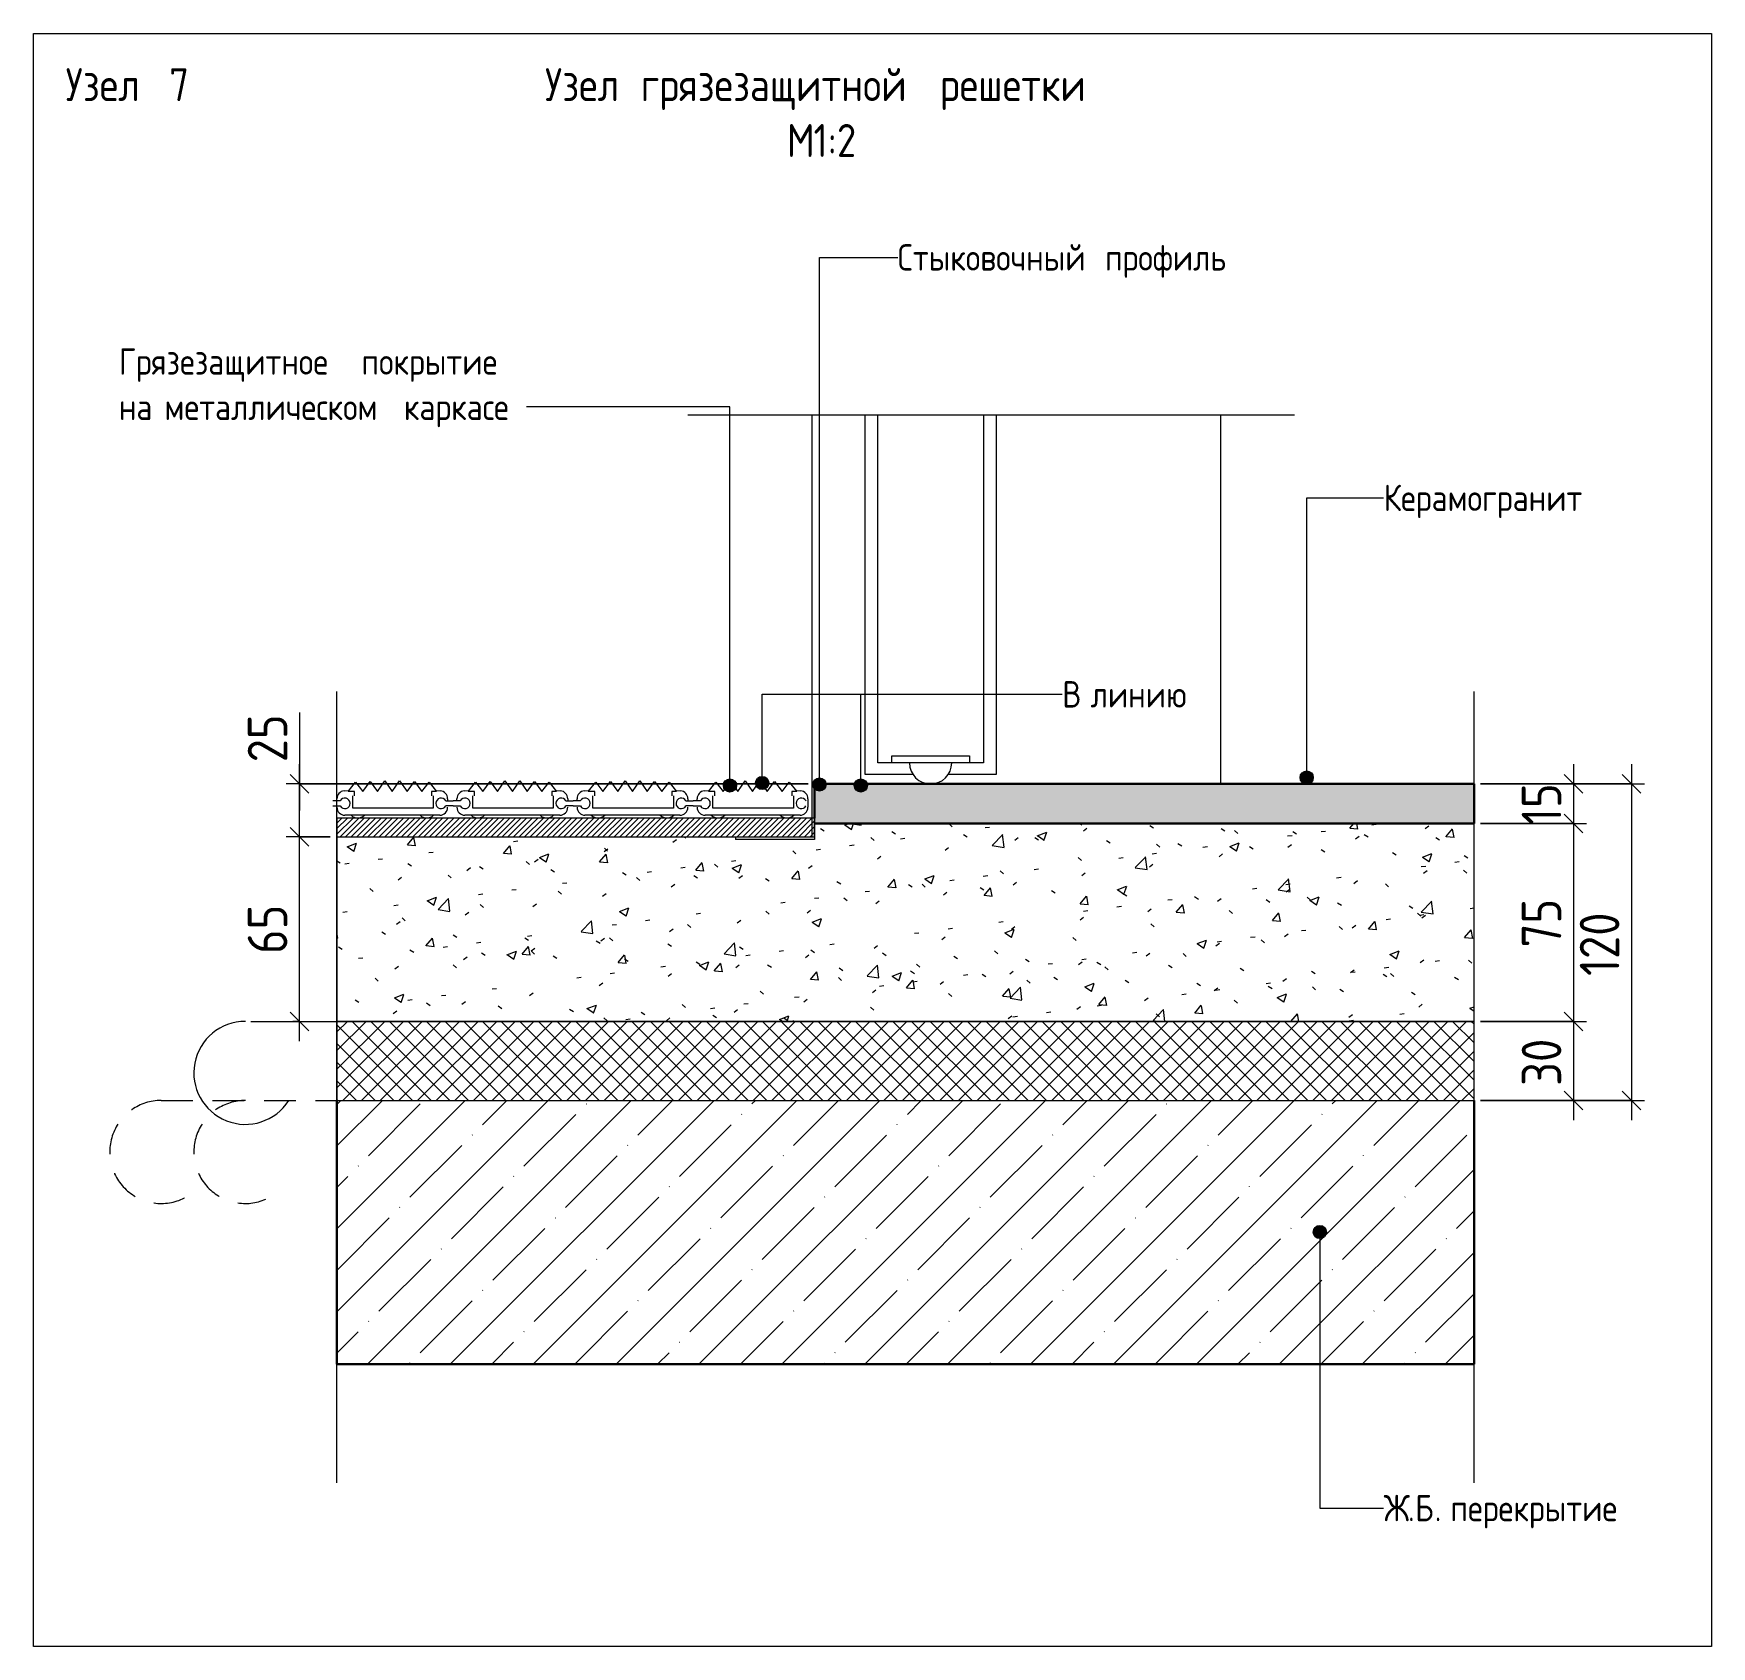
# Model space of a CAD drawing. Header units: millimetres. Extents: x 2518 to 53621, y 2061 to 18648.
# Drawn here: x 15457 to 16093, y 3004 to 3616 of the extents above; entities that cross this region are included whole.
import ezdxf

# ---------------------------------------------------------------- set-up
doc = ezdxf.new("R2010")
doc.units = ezdxf.units.MM
doc.linetypes.add('SX_Штрих_2_4 х 1_5 мм', pattern=[19.5, 12, -7.5])
for name, color, linetype, lineweight in [('A-ANNO-DIMS', 7, 'Continuous', 9), ('A-ANNO-DIMS-5', 7, 'Continuous', 9), ('A-DETL', 7, 'Continuous', 9), ('A-DETL-3', 7, 'Continuous', 30), ('A-DETL-4', 7, 'SX_Штрих_2_4 х 1_5 мм', 9), ('G-ANNO-TEXT', 7, 'Continuous', 9)]:
    doc.layers.add(name, color=color, linetype=linetype, lineweight=lineweight)
for name, color, linetype, lineweight, true_color in [('A-DETL-GENF-11', 7, 'Continuous', 9, 0xe6e6e6), ('A-DETL-GENF-2', 9, 'Continuous', 9, 0x808080), ('A-DETL-GENF-6', 7, 'Continuous', 9, 0x3c3c3c)]:
    doc.layers.add(name, color=color, linetype=linetype, lineweight=lineweight, true_color=true_color)
doc.styles.add('GOST Common_6', font='GOST_Common.ttf', dxfattribs={"width": 0.9, "height": 10})
doc.styles.add('GOST Common_7', font='GOST_Common.ttf', dxfattribs={"width": 0.9, "height": 12.5})
doc.styles.add('GOST Common_8', font='GOST_Common.ttf', dxfattribs={"width": 0.9, "height": 15})
doc.dimstyles.new('Balcon_Основной_3_0_мм__Точность_5мм__1', dxfattribs={"dimscale": 304.8, "dimtxt": 15.085725, "dimasz": 0.023196, "dimexe": 0.016404, "dimexo": 0.008202, "dimgap": 0, "dimtad": 1, "dimdec": 0, "dimrnd": 5, "dimdsep": 46, "dimtxsty": 'GOST Common_8', "dimblk1": 'OBLIQUE', "dimblk2": 'OBLIQUE', "dimsah": 1, "dimcen": 0.09, "dimdle": 0.024606, "dimazin": 0, "dimtfac": 1, "dimtdec": 4, "dimtix": 1, "dimtmove": 0, "dimatfit": 3, "dimfxl": 1, "dimtvp": 1, "dimtolj": 1, "dimtzin": 0, "dimarcsym": 2})
doc.dimstyles.new('Balcon_Основной_3_0_мм__Точность_5мм__2', dxfattribs={"dimscale": 304.8, "dimtxt": 15.085725, "dimasz": 0.023196, "dimexe": 0.016404, "dimexo": 0.008202, "dimgap": 0, "dimtad": 1, "dimdec": 0, "dimrnd": 5, "dimdsep": 46, "dimtxsty": 'GOST Common_8', "dimblk1": 'OBLIQUE', "dimblk2": 'OBLIQUE', "dimsah": 1, "dimcen": 0.09, "dimdle": 0.024606, "dimazin": 0, "dimtfac": 1, "dimtdec": 4, "dimtix": 1, "dimtmove": 1, "dimatfit": 3, "dimfxl": 1, "dimtvp": 1, "dimtolj": 1, "dimtzin": 0, "dimarcsym": 2})

# ---------------------------------------------------------------- blocks, each defined once
blk = doc.blocks.new('DIMBLOCK19-Узлы 1_5')
at = {"layer": 'A-ANNO-DIMS-5', "lineweight": 20}
for p, q in [((16041.02, 3331.22), (16037.48, 3334.75)), ((16041.02, 3331.22), (16044.55, 3327.68)), ((16041.02, 3316.22), (16037.48, 3319.75)), ((16041.02, 3316.22), (16044.55, 3312.68))]:
    blk.add_line(p, q, dxfattribs=at)
at = {"layer": 'A-ANNO-DIMS-5'}
for p, q in [((16041.02, 3338.72), (16041.02, 3316.22)), ((16005.84, 3331.22), (16046.02, 3331.22)), ((16041.02, 3331.22), (16005.84, 3331.22)), ((16005.84, 3316.22), (16046.02, 3316.22)), ((16041.02, 3316.22), (16005.84, 3316.22))]:
    blk.add_line(p, q, dxfattribs=at)
at = {"layer": 'A-ANNO-DIMS-5', "color": 0, "insert": (16021.42, 3315.66), "char_height": 15, "width": 19.3302, "attachment_point": 1, "rotation": 90, "line_spacing_factor": 1.022761, "style": 'GOST Common_8'}
blk.add_mtext('15', dxfattribs=at)
blk = doc.blocks.new('_Oblique')
at = {"color": 0, "linetype": 'ByBlock', "lineweight": -2}
blk.add_line((-0.5, -0.5), (0.5, 0.5), dxfattribs=at)
blk = doc.blocks.new('DIMBLOCK20-Узлы 1_5')
at = {"layer": 'A-ANNO-DIMS-5'}
for p, q in [((16005.84, 3316.22), (16046.02, 3316.22)), ((16041.02, 3316.22), (16005.84, 3316.22)), ((16041.02, 3316.22), (16041.02, 3241.22)), ((16005.84, 3241.22), (16046.02, 3241.22)), ((16041.02, 3241.22), (16005.84, 3241.22))]:
    blk.add_line(p, q, dxfattribs=at)
at = {"layer": 'A-ANNO-DIMS-5', "lineweight": 20}
for p, q in [((16041.02, 3316.22), (16037.48, 3319.75)), ((16041.02, 3316.22), (16044.55, 3312.68)), ((16041.02, 3241.22), (16037.48, 3244.75)), ((16041.02, 3241.22), (16044.55, 3237.68))]:
    blk.add_line(p, q, dxfattribs=at)
at = {"layer": 'A-ANNO-DIMS-5', "color": 0, "insert": (16021.42, 3269.26), "char_height": 15, "width": 22.7053, "attachment_point": 1, "rotation": 90, "line_spacing_factor": 1.022761, "style": 'GOST Common_8'}
blk.add_mtext('75', dxfattribs=at)
blk = doc.blocks.new('DIMBLOCK21-Узлы 1_5')
at = {"layer": 'A-ANNO-DIMS-5', "lineweight": 20}
for p, q in [((16041.02, 3241.22), (16037.48, 3244.75)), ((16041.02, 3241.22), (16044.55, 3237.68)), ((16041.02, 3211.22), (16037.48, 3214.75)), ((16041.02, 3211.22), (16044.55, 3207.68))]:
    blk.add_line(p, q, dxfattribs=at)
at = {"layer": 'A-ANNO-DIMS-5'}
for p, q in [((16005.84, 3241.22), (16046.02, 3241.22)), ((16041.02, 3241.22), (16005.84, 3241.22)), ((16041.02, 3241.22), (16041.02, 3203.72)), ((16005.84, 3211.22), (16046.02, 3211.22)), ((16041.02, 3211.22), (16005.84, 3211.22))]:
    blk.add_line(p, q, dxfattribs=at)
at = {"layer": 'A-ANNO-DIMS-5', "color": 0, "insert": (16021.42, 3216.76), "char_height": 15, "width": 22.7053, "attachment_point": 1, "rotation": 90, "line_spacing_factor": 1.022761, "style": 'GOST Common_8'}
blk.add_mtext('30', dxfattribs=at)
blk = doc.blocks.new('DIMBLOCK22-Узлы 1_5')
at = {"layer": 'A-ANNO-DIMS-5', "lineweight": 20}
for p, q in [((16063.02, 3331.22), (16059.48, 3334.75)), ((16063.02, 3331.22), (16066.55, 3327.68)), ((16063.02, 3211.22), (16059.48, 3214.75)), ((16063.02, 3211.22), (16066.55, 3207.68))]:
    blk.add_line(p, q, dxfattribs=at)
at = {"layer": 'A-ANNO-DIMS-5'}
for p, q in [((16063.02, 3338.72), (16063.02, 3203.72)), ((16005.84, 3331.22), (16068.02, 3331.22)), ((16063.02, 3331.22), (16005.84, 3331.22)), ((16005.84, 3211.22), (16068.02, 3211.22)), ((16063.02, 3211.22), (16005.84, 3211.22))]:
    blk.add_line(p, q, dxfattribs=at)
at = {"layer": 'A-ANNO-DIMS-5', "color": 0, "insert": (16043.42, 3258.43), "char_height": 15, "width": 30.6828, "attachment_point": 1, "rotation": 90, "line_spacing_factor": 1.022761, "style": 'GOST Common_8'}
blk.add_mtext('120', dxfattribs=at)
blk = doc.blocks.new('DIMBLOCK23-Узлы 1_5')
at = {"layer": 'A-ANNO-DIMS-5', "lineweight": 20}
for p, q in [((15558.01, 3311.22), (15554.47, 3314.75)), ((15558.01, 3311.22), (15561.54, 3307.68)), ((15558.01, 3241.22), (15554.47, 3244.75)), ((15558.01, 3241.22), (15561.54, 3237.68))]:
    blk.add_line(p, q, dxfattribs=at)
at = {"layer": 'A-ANNO-DIMS-5'}
for p, q in [((15569.7, 3311.22), (15553.01, 3311.22)), ((15558.01, 3233.72), (15558.01, 3311.22)), ((15558.01, 3311.22), (15569.7, 3311.22)), ((15555.51, 3241.22), (15563.01, 3241.22)), ((15558.01, 3241.22), (15555.51, 3241.22))]:
    blk.add_line(p, q, dxfattribs=at)
at = {"layer": 'A-ANNO-DIMS-5', "color": 0, "insert": (15538.41, 3266.76), "char_height": 15, "width": 22.7053, "attachment_point": 1, "rotation": 90, "line_spacing_factor": 1.022761, "style": 'GOST Common_8'}
blk.add_mtext('65\\fGOST Common|b0|i0|c177|p34|;\\W.9;\u200e', dxfattribs=at)
blk = doc.blocks.new('DIMBLOCK24-Узлы 1_5')
at = {"layer": 'A-ANNO-DIMS-5'}
for p, q in [((15558.01, 3358.36), (15558.01, 3336.94)), ((15558.01, 3311.22), (15558.01, 3338.72)), ((15558.01, 3336.94), (15558.01, 3321.22)), ((15750.84, 3331.22), (15553.01, 3331.22)), ((15558.01, 3331.22), (15750.84, 3331.22)), ((15569.7, 3311.22), (15553.01, 3311.22)), ((15558.01, 3311.22), (15569.7, 3311.22))]:
    blk.add_line(p, q, dxfattribs=at)
at = {"layer": 'A-ANNO-DIMS-5', "lineweight": 20}
for p, q in [((15558.01, 3331.22), (15554.47, 3334.75)), ((15558.01, 3331.22), (15561.54, 3327.68)), ((15558.01, 3311.22), (15554.47, 3314.75)), ((15558.01, 3311.22), (15561.54, 3307.68))]:
    blk.add_line(p, q, dxfattribs=at)
at = {"layer": 'A-ANNO-DIMS-5', "color": 0, "insert": (15538.41, 3339.44), "char_height": 15, "width": 22.7053, "attachment_point": 1, "rotation": 90, "line_spacing_factor": 1.022761, "style": 'GOST Common_8'}
blk.add_mtext('25\\fGOST Common|b0|i0|c177|p34|;\\W.9;\u200e', dxfattribs=at)

msp = doc.modelspace()

# ---------------------------------------------------------------- hatches: boundary and pattern name
at = {"layer": 'A-DETL-GENF-11'}
msp.add_hatch(color=256, dxfattribs=at).paths.add_polyline_path([(16003.3412, 3316.2191), (16003.3412, 3331.2191), (15753.3412, 3331.2191), (15753.3412, 3316.2191)])
at = {"layer": 'A-DETL-GENF-2'}
h = msp.add_hatch(dxfattribs=at)
h.set_pattern_fill('FP_7', color=256, style=0, pattern_type=2)
h.set_pattern_definition([(45, (12158.2215, 0), (-1.06066017, 1.06066017), [])])
h.paths.add_polyline_path([(15753.3412, 3311.2191), (15753.3412, 3318.3159), (15572.2006, 3318.3159), (15572.2006, 3311.2191)])
h = msp.add_hatch(dxfattribs=at)
h.set_pattern_fill('FP_5', color=256, style=0, pattern_type=2)
h.set_pattern_definition([(50, (12158.222, 0), (36.4365, -3.18771), [3.81, -41.91]), (355, (12158.22, 0), (-7.04845, 38.21172), [3.048, -33.528]), (100.451, (12161.258, -0.266), (29.38857, 35.02294), [3.238, -35.618]), (46.184, (12158.22, 10.16), (54.21606, -8.40837), [5.715, -62.865]), (96.636, (12162.74, 9.46), (47.4805, 49.48544), [4.857, -53.427]), (351.184, (12158.22, 10.16), (47.48106, 49.4846), [4.572, -50.292]), (21, (12163.302, 7.62), (30.32265, -20.4528), [3.81, -41.91]), (326, (12163.3, 7.62), (12.3607, 36.83788), [3.048, -33.528]), (71.451, (12165.83, 5.916), (42.68329, 16.3839), [3.238, -35.618]), (37.5, (12158.222, 0), (0.618067, 16.91082), [1.676, -31.445, 1.676, -32.36, -33.655]), (37.5, (12158.222, 0), (0.618067, 16.91082), [-67.158, 1.676, -31.979]), (7.5, (12158.222, 0), (13.36414, 20.03578), [1.676, -17.729, 1.676, -30.683, -12.827]), (7.5, (12158.222, 0), (13.36414, 20.03578), [-51.765, 1.676, -11.151]), (327.5, (12146.894, 0), (27.11816, -1.14606), [1.676, -11.024, 1.676, -37.948, -52.578]), (327.5, (12146.894, 0), (27.11816, -1.14606), [-52.324, 1.676, -50.902]), (317.5, (12141.814, 0), (29.62579, 5.08507), [1.676, -14.834, 1.676, -24.638, -37.338]), (317.5, (12141.814, 0), (29.62579, 5.08507), [-42.824, 1.676, -35.662])])
h.paths.add_polyline_path([(15753.3412, 3241.2191), (16003.3412, 3241.2191), (16003.3412, 3316.2191), (15753.3412, 3316.2191), (15753.3412, 3311.2191), (15572.2006, 3311.2191), (15572.2006, 3241.2191)])
h = msp.add_hatch(dxfattribs=at)
h.set_pattern_fill('FP_6', color=256, style=0, pattern_type=2)
h.set_pattern_definition([(45, (12158.222, 0), (-15.71545, 15.71545), []), (45, (12173.937, 0), (-15.71545, 15.71545), [27.781, -5.556, 0.16764, -5.389])])
h.paths.add_polyline_path([(15572.1972, 3111.2191), (16003.3412, 3111.2191), (16003.3412, 3211.2191), (15572.2018, 3211.2191), (15572.2006, 3184.6654)])
at = {"layer": 'A-DETL-GENF-6'}
h = msp.add_hatch(dxfattribs=at)
h.set_pattern_fill('FP_8', color=256, style=0, pattern_type=2)
h.set_pattern_definition([(45, (12158.2215, 0), (-3.535534, 3.535534), []), (135, (12158.2215, 0), (-3.535534, -3.535534), [])])
h.paths.add_polyline_path([(15572.2006, 3211.2191), (16003.3412, 3211.2191), (16003.3412, 3241.2191), (15572.2006, 3241.2191)])
at = {"layer": 'G-ANNO-TEXT'}
h = msp.add_hatch(color=256, dxfattribs=at)
edge = h.paths.add_edge_path()
edge.add_arc((15733.4586, 3331.5916), 2.5, 0, 360)
h = msp.add_hatch(color=256, dxfattribs=at)
edge = h.paths.add_edge_path()
edge.add_arc((15755.1824, 3331), 2.5, 0, 360)
h = msp.add_hatch(color=256, dxfattribs=at)
edge = h.paths.add_edge_path()
edge.add_arc((15939.8942, 3333.6931), 2.5, 0, 360)
h = msp.add_hatch(color=256, dxfattribs=at)
edge = h.paths.add_edge_path()
edge.add_arc((15721.2205, 3330.6269), 2.5, 0, 360)
h = msp.add_hatch(color=256, dxfattribs=at)
edge = h.paths.add_edge_path()
edge.add_arc((15770.8145, 3330.6323), 2.5, 0, 360)
h = msp.add_hatch(color=256, dxfattribs=at)
edge = h.paths.add_edge_path()
edge.add_arc((15944.8942, 3161.3389), 2.5, 0, 360)

# ---------------------------------------------------------------- linework, layer by layer
at = {"layer": 'A-DETL'}
for p, q in [((15457.2006, 3615.7367), (16093.3412, 3615.7367)), ((15457.2006, 3004.2191), (15457.2006, 3615.7367)), ((16093.3412, 3615.7367), (16093.3412, 3004.2191)), ((15705.2591, 3471.2191), (15935.2591, 3471.2191)), ((15752.3412, 3331.2191), (15752.3412, 3471.2191)), ((15772.3134, 3471.2191), (15772.3134, 3334.9826)), ((15777.3134, 3339.2335), (15777.3134, 3471.2191)), ((15817.3134, 3471.2191), (15817.3134, 3339.2335)), ((15822.3134, 3334.9826), (15822.3134, 3471.2191)), ((15907.3412, 3331.2191), (15907.3412, 3471.2191)), ((15572.1972, 3066.2191), (15572.1972, 3366.2191)), ((16003.3412, 3066.2191), (16003.3412, 3366.2191)), ((15782.6203, 3339.2335), (15782.6203, 3341.905)), ((15782.6203, 3341.905), (15812.0065, 3341.905)), ((15812.0065, 3341.905), (15812.0065, 3339.2335)), ((15772.3134, 3334.9826), (15790.4833, 3334.9826)), ((15817.3134, 3339.2335), (15777.3134, 3339.2335)), ((15804.0715, 3334.9826), (15822.3134, 3334.9826)), ((15574.9529, 3328.6149), (15576.7484, 3328.7563)), ((15576.4425, 3328.3696), (15579.2626, 3331.9355)), ((15576.4425, 3328.3696), (15579.2626, 3331.9355)), ((15578.9001, 3328.3696), (15576.4425, 3328.3696)), ((15578.9001, 3326.67), (15578.9001, 3328.3696)), ((15579.2626, 3331.9355), (15582.0286, 3328.3696)), ((15582.0286, 3328.3696), (15584.8274, 3332.213)), ((15584.8274, 3332.213), (15587.6146, 3328.3696)), ((15587.6146, 3328.3696), (15590.4076, 3332.3696)), ((15590.4076, 3332.3696), (15593.2006, 3328.3696)), ((15593.2006, 3328.3696), (15595.9936, 3332.3696)), ((15595.9936, 3332.3696), (15598.7866, 3328.3696)), ((15598.7866, 3328.3696), (15601.5782, 3332.2151)), ((15601.5782, 3332.2151), (15604.3726, 3328.3696)), ((15604.3726, 3328.3696), (15607.1386, 3331.9355)), ((15607.1386, 3331.9355), (15609.9586, 3328.3696)), ((15609.9586, 3328.3696), (15608.1154, 3328.3696)), ((15608.1154, 3328.3696), (15608.1154, 3326.67)), ((15609.6528, 3328.7563), (15611.4483, 3328.6149)), ((15620.4821, 3328.6149), (15622.2777, 3328.7563)), ((15621.9718, 3328.3696), (15624.7919, 3331.9355)), ((15621.9718, 3328.3696), (15624.7919, 3331.9355)), ((15624.4294, 3328.3696), (15621.9718, 3328.3696)), ((15624.4294, 3326.67), (15624.4294, 3328.3696)), ((15624.7919, 3331.9355), (15627.5578, 3328.3696)), ((15627.5578, 3328.3696), (15630.3567, 3332.213)), ((15630.3567, 3332.213), (15633.1438, 3328.3696)), ((15633.1438, 3328.3696), (15635.9368, 3332.3696)), ((15635.9368, 3332.3696), (15638.7298, 3328.3696)), ((15638.7298, 3328.3696), (15641.5228, 3332.3696)), ((15641.5228, 3332.3696), (15644.3158, 3328.3696)), ((15644.3158, 3328.3696), (15647.1075, 3332.2151)), ((15647.1075, 3332.2151), (15649.9019, 3328.3696)), ((15649.9019, 3328.3696), (15652.6678, 3331.9355)), ((15652.6678, 3331.9355), (15655.4879, 3328.3696)), ((15655.4879, 3328.3696), (15653.6447, 3328.3696)), ((15653.6447, 3328.3696), (15653.6447, 3326.67)), ((15655.182, 3328.7563), (15656.9775, 3328.6149)), ((15666.0114, 3328.6149), (15667.8069, 3328.7563)), ((15667.501, 3328.3696), (15670.3211, 3331.9355)), ((15667.501, 3328.3696), (15670.3211, 3331.9355)), ((15669.9586, 3328.3696), (15667.501, 3328.3696)), ((15669.9586, 3326.67), (15669.9586, 3328.3696)), ((15670.3211, 3331.9355), (15673.0871, 3328.3696)), ((15673.0871, 3328.3696), (15675.8859, 3332.213)), ((15675.8859, 3332.213), (15678.6731, 3328.3696)), ((15678.6731, 3328.3696), (15681.4661, 3332.3696)), ((15681.4661, 3332.3696), (15684.2591, 3328.3696)), ((15684.2591, 3328.3696), (15687.0521, 3332.3696)), ((15687.0521, 3332.3696), (15689.8451, 3328.3696)), ((15689.8451, 3328.3696), (15692.6367, 3332.2151)), ((15692.6367, 3332.2151), (15695.4311, 3328.3696)), ((15695.4311, 3328.3696), (15698.1971, 3331.9355)), ((15698.1971, 3331.9355), (15701.0171, 3328.3696)), ((15701.0171, 3328.3696), (15699.1739, 3328.3696)), ((15699.1739, 3328.3696), (15699.1739, 3326.67)), ((15700.7113, 3328.7563), (15702.5068, 3328.6149)), ((15711.5406, 3328.6149), (15713.3362, 3328.7563)), ((15713.0303, 3328.3696), (15715.8504, 3331.9355)), ((15713.0303, 3328.3696), (15715.8504, 3331.9355)), ((15715.4879, 3328.3696), (15713.0303, 3328.3696)), ((15715.4879, 3326.67), (15715.4879, 3328.3696)), ((15715.8504, 3331.9355), (15718.6163, 3328.3696)), ((15718.6163, 3328.3696), (15721.4152, 3332.213)), ((15721.4152, 3332.213), (15724.2023, 3328.3696)), ((15724.2023, 3328.3696), (15726.9953, 3332.3696)), ((15726.9953, 3332.3696), (15729.7883, 3328.3696)), ((15729.7883, 3328.3696), (15732.5813, 3332.3696)), ((15732.5813, 3332.3696), (15735.3743, 3328.3696)), ((15735.3743, 3328.3696), (15738.166, 3332.2151)), ((15738.166, 3332.2151), (15740.9604, 3328.3696)), ((15740.9604, 3328.3696), (15743.7263, 3331.9355)), ((15743.7263, 3331.9355), (15746.5464, 3328.3696)), ((15746.5464, 3328.3696), (15744.7032, 3328.3696)), ((15744.7032, 3328.3696), (15744.7032, 3326.67)), ((15746.2405, 3328.7563), (15748.036, 3328.6149)), ((15752.3412, 3311.2191), (15752.3412, 3331.2191)), ((15752.3412, 3331.2191), (15753.3412, 3331.2191)), ((15753.3412, 3331.2191), (15753.3412, 3310.2191)), ((15573.4406, 3324.8196), (15570.7006, 3324.8196)), ((15570.7006, 3322.8696), (15573.4685, 3322.8696)), ((15572.2006, 3324.8196), (15572.2006, 3325.6252)), ((15578.2006, 3322.0691), (15578.2006, 3326.67)), ((15608.7298, 3322.0691), (15578.2006, 3322.0691)), ((15608.7298, 3326.67), (15608.7298, 3322.0691)), ((15616.2298, 3322.8696), (15613.4619, 3322.8696)), ((15613.4898, 3324.8196), (15616.2298, 3324.8196)), ((15614.2006, 3325.6252), (15614.2006, 3324.8196)), ((15618.9699, 3324.8196), (15616.2298, 3324.8196)), ((15616.2298, 3322.8696), (15618.9978, 3322.8696)), ((15617.7298, 3324.8196), (15617.7298, 3325.6252)), ((15623.7298, 3322.0691), (15623.7298, 3326.67)), ((15654.2591, 3322.0691), (15623.7298, 3322.0691)), ((15654.2591, 3326.67), (15654.2591, 3322.0691)), ((15661.7591, 3322.8696), (15658.9911, 3322.8696)), ((15659.0191, 3324.8196), (15661.7591, 3324.8196)), ((15659.7298, 3325.6252), (15659.7298, 3324.8196)), ((15664.4991, 3324.8196), (15661.7591, 3324.8196)), ((15661.7591, 3322.8696), (15664.527, 3322.8696)), ((15663.2591, 3324.8196), (15663.2591, 3325.6252)), ((15669.2591, 3322.0691), (15669.2591, 3326.67)), ((15699.7883, 3322.0691), (15669.2591, 3322.0691)), ((15699.7883, 3326.67), (15699.7883, 3322.0691)), ((15707.2883, 3322.8696), (15704.5204, 3322.8696)), ((15704.5483, 3324.8196), (15707.2883, 3324.8196)), ((15705.2591, 3325.6252), (15705.2591, 3324.8196)), ((15710.0284, 3324.8196), (15707.2883, 3324.8196)), ((15707.2883, 3322.8696), (15710.0563, 3322.8696)), ((15708.7883, 3324.8196), (15708.7883, 3325.6252)), ((15714.7883, 3322.0691), (15714.7883, 3326.67)), ((15745.3176, 3322.0691), (15714.7883, 3322.0691)), ((15745.3176, 3326.67), (15745.3176, 3322.0691)), ((15750.7883, 3325.6252), (15750.7883, 3324.8196)), ((15750.7883, 3324.8196), (15750.7883, 3322.3696)), ((15572.2006, 3318.3159), (15572.2006, 3311.2191)), ((15753.3412, 3318.3159), (15572.2006, 3318.3159)), ((15611.2006, 3319.3696), (15575.2006, 3319.3696)), ((15656.7298, 3319.3696), (15620.7298, 3319.3696)), ((15702.2591, 3319.3696), (15666.2591, 3319.3696)), ((15747.7883, 3319.3696), (15711.7883, 3319.3696)), ((15753.3412, 3311.2191), (15753.3412, 3318.3159)), ((16003.3412, 3241.2191), (16003.3412, 3316.2191)), ((15572.2006, 3311.2191), (15572.2006, 3241.2191)), ((15572.2006, 3311.2191), (15753.3412, 3311.2191)), ((15723.3412, 3311.2191), (15752.3412, 3311.2191)), ((15723.3412, 3311.2191), (15723.3412, 3310.2191)), ((15753.3412, 3310.2191), (15723.3412, 3310.2191)), ((15539.6212, 3241.2191), (16003.3412, 3241.2191)), ((16003.3412, 3241.2191), (15572.2006, 3241.2191)), ((15572.2006, 3241.2191), (15572.2006, 3211.2191)), ((16003.3412, 3211.2191), (16003.3412, 3241.2191)), ((15572.2006, 3211.2191), (16003.3412, 3211.2191)), ((16093.3412, 3004.2191), (15457.2006, 3004.2191))]:
    msp.add_line(p, q, dxfattribs=at)
for centre, radius, start, end in [((15797.2774, 3339.2335), 8.0144, 180, 0), ((15575.2006, 3325.6252), 3, 94.7362363, 180), ((15611.2006, 3325.6252), 3, 360, 85.2637637), ((15620.7298, 3325.6252), 3, 94.7362363, 180), ((15656.7298, 3325.6252), 3, 360, 85.2637637), ((15666.2591, 3325.6252), 3, 94.7362363, 180), ((15702.2591, 3325.6252), 3, 360, 85.2637637), ((15711.7883, 3325.6252), 3, 94.7362363, 180), ((15747.7883, 3325.6252), 3, 360, 85.2637637), ((15575.2006, 3322.3696), 3, 180, 270), ((15575.2006, 3323.8696), 2, 210, 151.64065), ((15611.7298, 3323.8696), 2, 28.35935, 330), ((15611.2006, 3322.3696), 3, 270, 360), ((15620.7298, 3322.3696), 3, 180, 270), ((15620.7298, 3323.8696), 2, 210, 151.64065), ((15657.2591, 3323.8696), 2, 28.35935, 330), ((15656.7298, 3322.3696), 3, 270, 360), ((15666.2591, 3322.3696), 3, 180, 270), ((15666.2591, 3323.8696), 2, 210, 151.64065), ((15702.7883, 3323.8696), 2, 28.35935, 330), ((15702.2591, 3322.3696), 3, 270, 360), ((15711.7883, 3322.3696), 3, 180, 270), ((15711.7883, 3323.8696), 2, 210, 151.64065), ((15748.3176, 3323.8696), 2, 28.35935, 330), ((15747.7883, 3322.3696), 3, 270, 0), ((15580.1133, 3322.1448), 3.7752, 227.316674, 312.683326), ((15606.2879, 3322.1448), 3.7752, 227.316674, 312.683326), ((15625.6425, 3322.1448), 3.7752, 227.316674, 312.683326), ((15651.8171, 3322.1448), 3.7752, 227.316674, 312.683326), ((15671.1718, 3322.1448), 3.7752, 227.316674, 312.683326), ((15697.3464, 3322.1448), 3.7752, 227.316674, 312.683326), ((15716.701, 3322.1448), 3.7752, 227.316674, 312.683326), ((15742.8756, 3322.1448), 3.7752, 227.316674, 312.683326), ((15537.4928, 3221.694), 19.5251, 90, 327.5552798)]:
    msp.add_arc(centre, radius, start, end, dxfattribs=at)
at = {"layer": 'A-DETL-3'}
for p, q in [((15753.3412, 3331.2191), (15753.3412, 3318.3159)), ((16003.3412, 3331.2191), (15753.3412, 3331.2191)), ((16003.3412, 3316.2191), (16003.3412, 3331.2191)), ((15753.3412, 3316.2191), (16003.3412, 3316.2191)), ((15572.2018, 3211.2191), (15572.1972, 3111.2191)), ((16003.3412, 3111.2191), (16003.3412, 3211.2191)), ((15572.1972, 3111.2191), (16003.3412, 3111.2191))]:
    msp.add_line(p, q, dxfattribs=at)
at = {"layer": 'A-DETL-4'}
msp.add_line((15505.6005, 3211.2191), (16003.3412, 3211.2191), dxfattribs=at)
for centre, end in [((15505.6005, 3191.694), 298.9376874), ((15537.4928, 3191.694), 293.3775867)]:
    msp.add_arc(centre, 19.5251, 90, end, dxfattribs=at)
at = {"layer": 'G-ANNO-TEXT'}
for p, q in [((15755.1824, 3530.8609), (15784.8319, 3530.8609)), ((15755.1824, 3331), (15755.1824, 3530.8609)), ((15704.7229, 3474.2016), (15644.0362, 3474.2016)), ((15721.2205, 3474.2016), (15704.7229, 3474.2016)), ((15721.2205, 3330.6269), (15721.2205, 3474.2016)), ((15939.8942, 3439.7307), (15969.0681, 3439.7307)), ((15939.8942, 3333.6931), (15939.8942, 3439.7307)), ((15733.4586, 3365.2085), (15847.2339, 3365.2085)), ((15733.4586, 3331.5916), (15733.4586, 3365.2085)), ((15770.8145, 3365.2085), (15847.2339, 3365.2085)), ((15770.8145, 3330.6323), (15770.8145, 3365.2085)), ((15944.8942, 3161.3389), (15944.8942, 3056.6899)), ((15944.8942, 3056.6899), (15969.0681, 3056.6899))]:
    msp.add_line(p, q, dxfattribs=at)
for centre in [(15733.4586, 3331.5916), (15755.1824, 3331), (15939.8942, 3333.6931), (15721.2205, 3330.6269), (15770.8145, 3330.6323), (15944.8942, 3161.3389)]:
    msp.add_circle(centre, 2.5, dxfattribs=at)

# ---------------------------------------------------------------- texts
at = {"layer": 'G-ANNO-TEXT', "attachment_point": 1}
for s, insert, char_height, width, style in [('Узел', (15469.3557, 3602.6116), 12.5, 39.322772, 'GOST Common_7'), (' 7', (15501.8002, 3602.6116), 12.5, 14.430375, 'GOST Common_7'), ('Узел', (15651.1074, 3602.6116), 12.5, 39.322772, 'GOST Common_7'), ('\\fGOST Common|b0|i0|c204|p34|;\\W.9; ', (15683.5519, 3602.6116), 12.5, 4.689872, 'GOST Common_7'), ('грязезащитной', (15687.4215, 3602.6116), 12.5, 132.75945, 'GOST Common_7'), ('\\fGOST Common|b0|i0|c204|p34|;\\W.9; ', (15796.959, 3602.6116), 12.5, 4.689872, 'GOST Common_7'), ('решетки', (15800.8285, 3602.6116), 12.5, 73.234153, 'GOST Common_7'), ('\\fGOST Common|b0|i0|c204|p34|;\\W.9;М', (15742.7855, 3581.4449), 12.5, 12.265819, 'GOST Common_7'), ('1:2  ', (15752.9058, 3581.4449), 12.5, 29.943028, 'GOST Common_7'), ('Стыковочный', (15784.8319, 3535.8609), 10, 91.272122, 'GOST Common_6'), ('\\fGOST Common|b0|i0|c204|p34|;\\W.9; ', (15860.1389, 3535.8609), 10, 3.968353, 'GOST Common_6'), ('профиль', (15863.4132, 3535.8609), 10, 56.999981, 'GOST Common_6'), ('Грязезащитное', (15489.5526, 3496.3995), 10, 107.506294, 'GOST Common_6'), ('\\fGOST Common|b0|i0|c204|p34|;\\W.9; ', (15578.2542, 3496.3995), 10, 3.968353, 'GOST Common_6'), ('покрытие', (15581.5284, 3496.3995), 10, 66.379725, 'GOST Common_6'), ('\\fGOST Common|b0|i0|c204|p34|;\\W.9; ', (15636.2972, 3496.3995), 10, 3.968353, 'GOST Common_6'), ('на', (15489.5526, 3479.2016), 10, 16.955691, 'GOST Common_6'), ('\\fGOST Common|b0|i0|c204|p34|;\\W.9; ', (15503.5425, 3479.2016), 10, 3.968353, 'GOST Common_6'), ('металлическом', (15506.8167, 3479.2016), 10, 106.063256, 'GOST Common_6'), ('\\fGOST Common|b0|i0|c204|p34|;\\W.9; ', (15594.3276, 3479.2016), 10, 3.968353, 'GOST Common_6'), ('каркасе', (15597.6018, 3479.2016), 10, 56.278463, 'GOST Common_6'), ('Керамогранит', (15969.0681, 3444.7307), 10, 101.373384, 'GOST Common_6'), ('\\fGOST Common|b0|i0|c204|p34|;\\W.9;В', (15847.2339, 3370.2085), 10, 9.018984, 'GOST Common_6'), ('\\fGOST Common|b0|i0|c204|p34|;\\W.9; ', (15854.6753, 3370.2085), 10, 3.968353, 'GOST Common_6'), ('линию', (15857.9496, 3370.2085), 10, 40.765809, 'GOST Common_6'), ('\\fGOST Common|b0|i0|c204|p34|;\\W.9;Ж', (15969.0681, 3061.6899), 10, 11.183541, 'GOST Common_6'), ('\\fGOST Common|b0|i0|c204|p34|;\\W.9;Б', (15980.9744, 3061.6899), 10, 9.018984, 'GOST Common_6'), ('перекрытие', (15994.3689, 3061.6899), 10, 82.253138, 'GOST Common_6'), ('\\fGOST Common|b0|i0|c204|p34|;\\W.9;.', (15978.2955, 3061.6899), 10, 3.246834, 'GOST Common_6'), ('. ', (15988.4158, 3061.6899), 10, 7.215188, 'GOST Common_6')]:
    msp.add_mtext(s, dxfattribs=dict(at, insert=insert, char_height=char_height, width=width, style=style))

# ---------------------------------------------------------------- dimensions: what is measured, and where the dimension line sits
at = {"layer": 'A-ANNO-DIMS'}
dim = msp.add_linear_dim(base=(15558.0095, 3331.2191), p1=(15572.2006, 3311.2191), p2=(15753.3412, 3331.2191), angle=90, text='25\u200e', dimstyle='Balcon_Основной_3_0_мм__Точность_5мм__2', override={"dimpost": '<>', "dimfxl": 182.24136}, dxfattribs=at)
dim.commit()
dim.dimension.update_dxf_attribs({"geometry": 'DIMBLOCK24-Узлы 1_5', "text_midpoint": (15548.4071, 3350.7957), "dimtype": 160, "text_rotation": 90})
for base, p1, p2, override, picture, middle in [((16041.0193, 3316.2191), (16003.3412, 3331.2191), (16003.3412, 3316.2191), {"dimpost": '<>', "dimfxl": 15}, 'DIMBLOCK19-Узлы 1_5', (16033.5193, 3323.7191)), ((16063.0176, 3211.2191), (16003.3412, 3331.2191), (16003.3412, 3211.2191), {"dimpost": '<>', "dimfxl": 120}, 'DIMBLOCK22-Узлы 1_5', (16055.5176, 3271.2191)), ((16041.0193, 3241.2191), (16003.3412, 3316.2191), (16003.3412, 3241.2191), {"dimpost": '<>', "dimfxl": 75}, 'DIMBLOCK20-Узлы 1_5', (16033.5193, 3278.7191)), ((16041.0193, 3211.2191), (16003.3412, 3241.2191), (16003.3412, 3211.2191), {"dimpost": '<>', "dimfxl": 30}, 'DIMBLOCK21-Узлы 1_5', (16033.5193, 3226.2191))]:
    dim = msp.add_linear_dim(base=base, p1=p1, p2=p2, angle=90, dimstyle='Balcon_Основной_3_0_мм__Точность_5мм__1', override=override, dxfattribs=at)
    dim.commit()
    dim.dimension.update_dxf_attribs({"geometry": picture, "text_midpoint": middle})
dim = msp.add_linear_dim(base=(15558.0095, 3311.2191), p1=(15553.0103, 3241.2191), p2=(15572.2006, 3311.2191), angle=90, text='65\u200e', dimstyle='Balcon_Основной_3_0_мм__Точность_5мм__1', override={"dimpost": '<>', "dimfxl": 72.582833}, dxfattribs=at)
dim.commit()
dim.dimension.update_dxf_attribs({"geometry": 'DIMBLOCK23-Узлы 1_5', "text_midpoint": (15549.1026, 3276.2191)})

doc.saveas('drawing.dxf')
